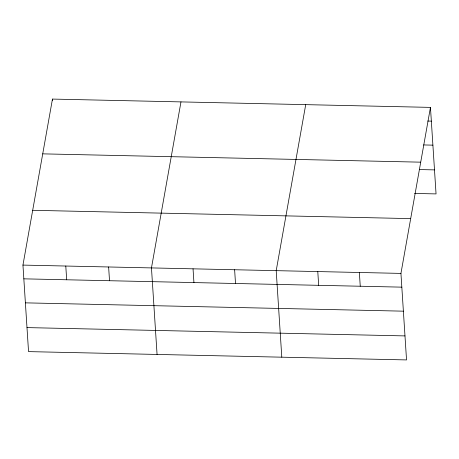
<?xml version="1.0" encoding="UTF-8"?>
<svg xmlns="http://www.w3.org/2000/svg" width="459" height="459" viewBox="0 0 459 459"><rect width="100%" height="100%" fill="white"/><g stroke="black" fill="none" stroke-linecap="round" stroke-linejoin="round"><path stroke-width="0.69" d="M430.456 107.383L400.942 273.398L406.536 359.925L28.544 351.617L22.95 265.09L52.464 99.075L430.456 107.383L436.05 193.91L414.546 193.44M180.978 101.898L151.464 267.913L157.064 354.446M305.717 104.641L276.203 270.655L281.797 357.188M427.759 121.05L431.345 121.13M423.577 144.941L432.894 145.147M42.721 153.857L420.714 162.17M419.44 169.56L434.495 169.893M32.687 210.302L410.679 218.616M22.95 265.09L400.942 273.398M23.839 278.837L401.832 287.15M25.394 302.854L403.386 311.168M26.995 327.6L404.981 335.908M359.363 272.485L360.252 286.232M317.783 271.573L318.672 285.32M234.624 269.743L235.513 283.49M193.044 268.831L193.933 282.578M108.628 266.972L109.517 280.724M65.786 266.031L66.675 279.778M52.464 99.075L52.55 100.446"/></g></svg>
